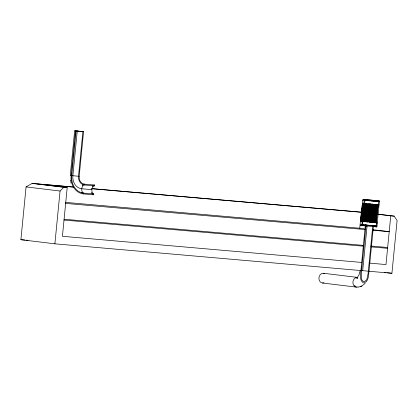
<?xml version="1.0" encoding="UTF-8"?>
<svg xmlns="http://www.w3.org/2000/svg" width="418" height="418" viewBox="0 0 418 418"><rect width="100%" height="100%" fill="white"/><g stroke="black" fill="none" stroke-linecap="round" stroke-linejoin="round"><path stroke-width="0.63" d="M367.396 219.413L367.197 221.744M377.705 205.029L377.47 204.611L377.14 204.982L375.427 222.444L375.677 222.883L375.986 222.528L377.726 205.013L378.081 204.663M376.012 222.595L375.427 222.444M362.463 203.315L360.682 221.451L362.73 200.185L363.028 200.175M369.883 204.219L369.481 203.796L367.73 222.068L368.169 221.702L369.684 204.209M365.996 225.882L376.879 226.906L377.255 223.05L376.529 222.972L376.388 222.554L378.102 205.076L378.316 204.721L379.048 204.778L379.424 200.917L366.926 199.652M371.659 222.042L373.896 204.24L374.152 204.663L372.438 222.125L372.03 222.491L371.654 222.062L373.373 204.564L373.708 204.219L374.324 204.423M374.376 204.653L374.162 206.853M368.164 204.047C367.652 203.232 369.068 204.141 368.164 204.047L366.455 221.524C367.396 221.597 365.787 222.381 366.445 221.566M373.906 222.616L373.384 222.209L375.28 204.402L373.755 222.282L373.337 222.627L373.028 222.183L374.742 204.705L375.573 204.397M366.393 203.503L367.203 203.974L365.484 221.493L365.029 221.441L366.748 203.895L366.158 203.89M360.677 221.341L360.734 221.117M376.827 204.522L376.012 204.841L374.293 222.319L374.481 222.726L375.15 222.794M374.774 222.418L376.597 204.632L374.946 222.433L374.293 222.319M365.484 221.493L365.107 221.827L364.815 221.415L366.529 203.916M363.346 203.749L361.502 221.597M363.143 203.383C362.558 204.005 364.412 204.12 364.068 203.597M360.671 221.179L360.943 221.435M363.012 203.749L361.361 221.597M362.641 203.336L360.865 221.509M367.668 203.65L368.033 203.681L366.236 221.859L365.964 221.885M366.748 203.937L367.203 203.994M363.467 221.671L365.457 203.65L363.723 221.441L364.026 221.733L364.324 221.373L366.037 203.89L365.844 203.477L365.128 203.409M362.249 224.8L362.558 224.837L362.855 221.791L362.14 221.718L361.998 221.341L363.717 203.838C364.282 204.585 364.689 202.991 364.559 203.775L363.023 221.655L365.039 203.791L364.642 203.509L364.945 200.473L364.637 200.436M369.402 203.78L369.094 204.151L367.38 221.624L367.673 222.057L367.218 221.812M379.048 204.778L377.245 223.05M364.308 203.404L362.845 221.791M360.473 270.446L360.086 270.441L360.917 270.561L54.889 243.825L20.9 239.692L26.078 186.903L32.113 183.413L73.072 186.992M54.889 243.825L60.061 191.036L63.834 187.269L67.204 187.567L62.423 236.295L361.711 262.441L361.288 262.389M74.676 130.839L75.47 130.954L71.091 175.617L70.266 175.497L74.644 130.829L77.9 131.09M81.792 192.249A4.896 2.738 -85 0 0 83.574 193.91L93.689 194.793L93.768 193.983L83.657 193.1A16.323 13.528 -83.1 0 1 71.765 175.68L76.144 131.012L75.454 130.907L77.565 131.059M77.252 131.027L72.873 175.696A12.242 10.147 -83.1 0 0 81.787 188.764A4.081 2.283 -85 0 0 83.657 193.1M84.284 184.155A4.896 2.738 -85 0 1 84.53 184.166L94.64 185.049L94.562 185.858L84.452 184.975A8.161 6.766 -83.1 0 1 78.506 176.265L82.889 131.602L80.705 131.362M84.53 184.166A7.346 6.087 -83.1 0 1 79.18 176.328L83.563 131.66L81.097 131.398M359.715 228.411L361.304 212.25L91.673 188.696M361.142 218.901L361.356 216.723M361.465 215.631L361.57 214.538M361.68 213.446L361.784 212.354M361.998 210.17L362.213 207.992M362.322 206.9L362.641 203.623M365.614 225.908L365.969 225.955L361.805 225.589L362.181 221.733M363.717 203.817L364.355 199.6L362.808 199.376L366.189 199.59M361.298 221.206L362.369 221.362L362.479 220.229M362.589 219.136L362.908 215.866M363.017 214.774L363.336 211.498M363.446 210.406L363.764 207.135M363.869 206.043L364.083 203.859M362.625 220.119L362.84 217.94M363.054 215.756L363.268 213.572M363.482 211.388L363.697 209.209M363.911 207.025L364.125 204.841M365.708 221.462L366.032 218.186M366.246 216.001L366.461 213.817M366.565 212.731L366.889 209.455M366.994 208.363L367.317 205.092M366.048 225.14L361.345 273.194L361.445 278.644A6.103 5.063 -83.1 0 0 361.873 279.95L363.185 281.445A2.738 2.268 -83.1 0 0 364.475 281.622L366.361 280.149A6.218 5.157 -83.1 0 0 366.915 279.12L368.07 273.78L372.793 225.73L360.504 224.534M366.785 221.571L368.493 204.109M367.61 217.229L367.824 215.045M368.039 212.861L368.253 210.682M368.467 208.498L368.681 206.314M361.403 270.535L362.693 270.639L367.077 225.971M368.843 220.652L368.77 221.953L369.522 222.042M368.948 219.56L369.272 216.284M369.376 215.192L370.019 208.645M370.123 207.553L370.447 204.282M370.735 203.932L368.791 221.78L369.47 222.099M369.596 221.88L371.252 204.24L369.413 222.083M371.341 219.795L371.059 222.162M371.555 217.611L371.769 215.427M371.874 214.335L372.192 211.064M372.302 209.972L372.621 206.696M372.731 205.609L372.704 204.287M372.877 219.952L373.091 217.768M373.305 215.583L373.52 213.405M373.734 211.221L373.948 209.037M368.922 272.118L373.384 226.603L372.825 226.535M374.329 220.103L374.538 217.919M374.648 216.827L374.967 213.556M375.077 212.464L375.291 210.28M375.505 208.096L375.719 205.917M377.647 211.644L377.752 210.552M378.076 207.281L378.18 206.189M371.356 225.501L376.284 226.034L376.581 222.993M378.374 204.715L378.671 201.669L375.223 201.288M377.95 214.277L390.757 215.834L385.981 264.563L369.543 263.115M368.744 271.24L391.922 273.273L397.1 220.485L394.127 216.127L377.945 214.157M368.869 272.677C368.389 276.193 368.41 281.058 364.679 282.767A3.475 2.879 -83.1 0 1 362.939 282.615C359.375 280.023 360.661 274.903 360.859 271.125L365.295 225.898L364.679 225.767M360.781 221.101L360.739 221.357M363.32 221.289L362.599 221.206M364.324 221.373L363.279 221.253M374.951 222.413L375.343 222.423M375.098 204.747L374.737 204.726M370.505 204.297L370.771 203.953M376.571 222.595L376.221 222.925M362.369 221.362L362.234 221.676M359.982 271.308L359.125 274.553L357.714 276.993M361.021 221.341L362.767 203.54M365.029 221.441L364.736 221.77M371.027 222.042L372.72 204.324M363.43 203.414L363.367 203.676L363.279 203.409M365.113 283.388L361.56 286.178M357.322 278.315L357.808 278.001M372.454 204.068L371.947 204.418L370.228 221.921L370.912 222.298L370.635 222.35M372.375 204.073L372.03 204.412L370.531 222.298M358.106 287.161L361.011 286.429M360.656 286.596L361.91 286.016M369.198 203.775L369.089 204.167M371.283 204.183L370.771 203.921L371.21 204.062M370.792 203.916L370.985 203.937M364.616 203.519L363.974 203.461M369.141 222.188L368.895 222.11M364.324 229.425L364.94 229.55L65.647 203.404M372.438 222.125L372.234 222.501L371.879 222.094M375.469 204.799L375.824 204.705M373.028 222.183L373.384 222.209M373.755 222.261L374.089 222.282M361.439 225.401L360.264 225.359L361.805 225.589M362.223 224.665L364.23 224.827M71.791 175.607L78.506 176.265M376.007 204.857L376.487 204.893M376.665 204.93L377.026 204.956M361.951 224.623L362.463 224.665M361.236 270.503L361.549 270.524M366.011 200.41L368.791 200.656M377.14 204.982L378.253 205.092M375.991 222.512L376.503 222.554M362.976 225.521L363.639 225.579M75.47 130.954L76.144 131.012M82.889 131.602L83.563 131.66M364.355 199.6L379.424 200.917M378.097 205.097L378.771 205.154M91.929 188.638L361.758 212.213M73.479 187.107L37.745 183.983L67.204 187.567M94.562 185.858A4.081 2.283 -85 0 0 91.897 189.647L81.787 188.764A4.081 2.283 -85 0 1 84.452 184.975M390.757 215.834L394.127 216.127M362.004 221.3L362.678 221.357M376.388 222.554L377.062 222.616M372.793 225.73L376.958 226.096L376.634 226.054M366.267 225.887L366.623 225.919M65.433 202.375L364.23 228.63M64.095 219.241L363.383 245.387L362.96 245.335M387.653 247.508L371.215 246.061M64.017 220.051L363.08 246.171M387.57 248.318L370.834 246.839M20.9 239.692L24.798 240.031M26.094 240.146L28.043 240.319M364.898 224.884L365.63 224.947M362.693 270.639L368.331 271.209M365.254 224.9L366.403 225.02M77.581 131.043L78.265 131.121M78.014 131.085L78.652 131.158M362.568 203.681L363.451 203.775M360.854 221.143L361.351 221.185M366.105 224.978L371.55 225.506M78.479 131.127L79.054 131.195M78.96 131.174L79.953 131.273M363.054 203.712L362.39 203.639L363.012 203.686M371.283 200.891L374.507 201.215M79.88 131.278L80.455 131.32M80.298 131.32L80.94 131.372M373.086 226.483L376.879 226.906M364.271 203.744L365.034 203.812M374.737 225.84L375.542 225.929M364.888 203.78L366.037 203.89M78.621 176.26L79.18 176.328M379.021 201.69L379.345 201.732L362.767 200.201M372.767 230.224L389.205 231.671L373.196 229.722M366.936 212.819L374.706 213.765M367.067 212.95L376.028 214.042M364.36 221.341L364.815 221.394M32.113 183.413L63.834 187.269M26.078 186.903L60.061 191.036M384.231 272.337L386.154 272.567M387.434 272.724L391.922 273.273M323.459 273.267L357.447 277.4A4.896 4.06 -83.1 0 0 352.907 282.84A4.896 4.06 -83.1 0 0 358.012 286.931M356.084 278.054L357.369 278.21M322.503 283.012L356.491 287.145M71.765 175.68L71.41 175.633M361.591 270.624L361.236 270.577M372.642 204.125L372.772 204.25M70.82 182.342L71.044 183.11M70.626 181.564L70.349 180.033M83.574 193.91A17.138 14.207 -83.1 0 1 71.091 175.617M82.242 185.712A4.896 2.738 -85 0 1 83.229 184.557M93.689 194.793A4.896 2.738 -85 0 1 91.626 192.311M92.357 186.595A4.896 2.738 -85 0 1 94.64 185.049M93.768 193.983A4.081 2.283 -85 0 1 91.897 189.647M355.964 286.21A4.081 3.381 -83.1 0 1 355.661 286.095M354.793 285.51A4.081 3.381 -83.1 0 1 354.537 285.238M324.028 282.798A4.896 4.06 -83.1 0 1 318.918 278.022A4.896 4.06 -83.1 0 1 324.556 273.55"/></g></svg>
